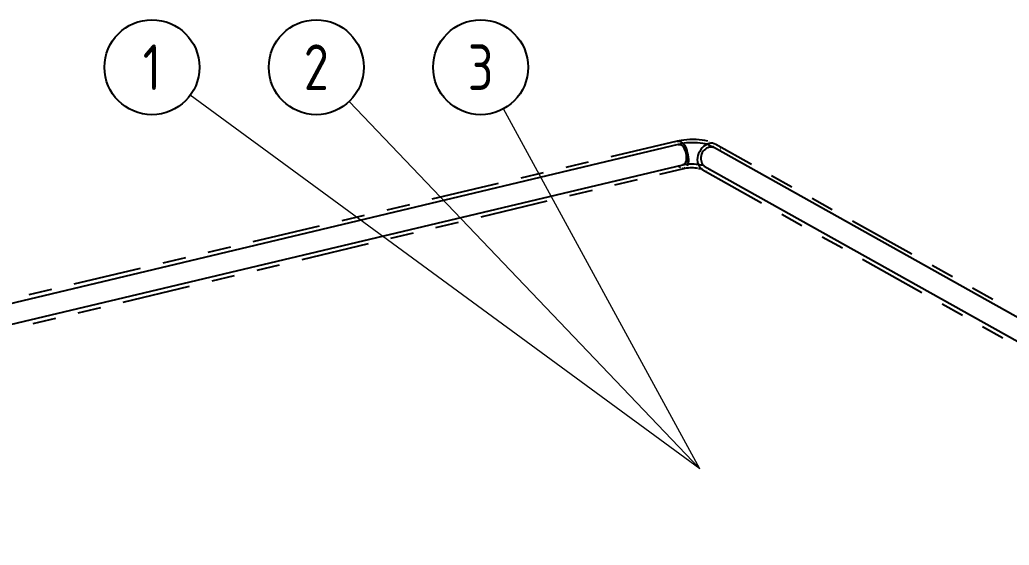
# Model space of a CAD drawing. Header units: metres. Extents: x 20 to 415, y 5 to 292.
# Drawn here: x 92.4 to 146.6, y 177.9 to 206.7 of the extents above; entities that cross this region are included whole.
import ezdxf
from ezdxf.enums import TextEntityAlignment as Align

# ---------------------------------------------------------------- set-up
doc = ezdxf.new("R2010")
doc.units = ezdxf.units.M
for name, color, linetype in [('ИЗОЛЯЦИЯ', 3, 'Continuous'), ('ПОЗИЦИИ', 1, 'Continuous'), ('ТРУБОПРОВОД', 5, 'Continuous')]:
    doc.layers.add(name, color=color, linetype=linetype)
doc.styles.add('GOST', font='isocpeur.ttf')

msp = doc.modelspace()

# ---------------------------------------------------------------- linework, layer by layer
at = {"layer": 'ИЗОЛЯЦИЯ'}
for points in [[(128.432, 200.02), (124.803, 199.159)], [(128.339, 199.942), (128.345, 199.942)], [(128.339, 199.942), (128.345, 199.942)], [(128.358, 199.968), (128.364, 199.968)], [(128.358, 199.968), (128.364, 199.968)], [(128.377, 199.99), (128.383, 199.99)], [(128.377, 199.99), (128.383, 199.99)], [(128.395, 200.006), (128.401, 200.006)], [(128.395, 200.006), (128.401, 200.006)], [(128.414, 200.016), (128.42, 200.016)], [(128.414, 200.016), (128.42, 200.016)], [(128.647, 200.054), (128.432, 200.02)], [(128.432, 200.02), (128.507, 200.028)], [(128.507, 200.028), (128.432, 200.02)], [(128.432, 200.02), (128.439, 200.02)], [(128.507, 200.028), (128.58, 200.015)], [(128.58, 200.015), (128.507, 200.028)], [(128.58, 200.015), (128.651, 199.984)], [(128.651, 199.984), (128.58, 200.015)], [(128.806, 200.08), (128.647, 200.054)], [(128.651, 199.984), (128.719, 199.935)], [(128.719, 199.935), (128.651, 199.984)], [(128.719, 199.935), (128.782, 199.873)], [(128.782, 199.873), (128.719, 199.935)], [(128.969, 200.098), (128.806, 200.08)], [(129.135, 200.11), (128.969, 200.098)], [(129.303, 200.113), (129.135, 200.11)], [(129.471, 200.11), (129.303, 200.113)], [(129.637, 200.098), (129.471, 200.11)], [(129.799, 200.08), (129.637, 200.098)], [(129.958, 200.054), (129.799, 200.08)], [(130.111, 200.02), (129.958, 200.054)], [(130.148, 200.003), (130.154, 200.003)], [(130.185, 199.99), (130.192, 199.99)], [(130.223, 199.978), (130.229, 199.978)], [(130.26, 199.967), (130.266, 199.967)], [(130.297, 199.958), (130.304, 199.958)], [(130.335, 199.949), (130.341, 199.949)], [(130.372, 199.939), (130.378, 199.939)], [(130.409, 199.927), (130.415, 199.927)], [(128.246, 199.771), (128.252, 199.771)], [(128.265, 199.809), (128.271, 199.809)], [(128.265, 199.809), (128.271, 199.809)], [(128.283, 199.845), (128.289, 199.845)], [(128.283, 199.845), (128.289, 199.845)], [(128.302, 199.88), (128.308, 199.88)], [(128.302, 199.88), (128.308, 199.88)], [(128.321, 199.912), (128.327, 199.912)], [(128.321, 199.912), (128.327, 199.912)], [(128.782, 199.873), (128.84, 199.796)], [(128.84, 199.796), (128.782, 199.873)], [(128.84, 199.796), (128.891, 199.709)], [(128.891, 199.709), (128.84, 199.796)], [(128.891, 199.709), (128.934, 199.612)], [(128.934, 199.612), (128.891, 199.709)], [(128.934, 199.612), (128.968, 199.508)], [(128.968, 199.508), (128.934, 199.612)], [(128.968, 199.508), (128.992, 199.398)], [(128.992, 199.398), (128.968, 199.508)], [(128.992, 199.398), (129.024, 199.27)], [(129.024, 199.27), (128.992, 199.398)], [(129.676, 199.461), (129.612, 199.347)], [(129.738, 199.567), (129.676, 199.461)], [(129.814, 199.661), (129.738, 199.567)], [(129.899, 199.741), (129.814, 199.661)], [(129.991, 199.807), (129.899, 199.741)], [(130.088, 199.857), (129.991, 199.807)], [(130.186, 199.89), (130.088, 199.857)], [(130.284, 199.906), (130.186, 199.89)], [(130.378, 199.903), (130.284, 199.906)], [(130.466, 199.878), (130.378, 199.903)], [(130.446, 199.912), (130.453, 199.912)], [(130.546, 199.834), (130.466, 199.878)], [(130.484, 199.896), (130.49, 199.896)], [(130.546, 199.834), (130.552, 199.834)], [(132.503, 198.739), (130.546, 199.834)], [(130.598, 199.813), (130.604, 199.813)], [(130.644, 199.789), (130.65, 199.789)], [(130.684, 199.761), (130.69, 199.761)], [(130.718, 199.729), (130.724, 199.729)], [(130.748, 199.694), (130.754, 199.694)], [(130.774, 199.654), (130.78, 199.654)], [(130.798, 199.612), (130.804, 199.612)], [(130.819, 199.565), (130.825, 199.565)], [(130.838, 199.515), (130.844, 199.515)], [(130.857, 199.461), (130.863, 199.461)], [(123.569, 198.866), (122.336, 198.573)], [(129.024, 199.27), (129.044, 199.147)], [(129.044, 199.147), (129.024, 199.27)], [(129.052, 198.922), (129.038, 198.823)], [(129.038, 198.823), (129.052, 198.922)], [(129.044, 199.147), (129.053, 199.03)], [(129.053, 199.03), (129.044, 199.147)], [(129.053, 199.03), (129.052, 198.922)], [(129.052, 198.922), (129.053, 199.03)], [(129.546, 199.117), (129.54, 199.003)], [(129.54, 199.003), (129.551, 198.894)], [(129.569, 199.232), (129.546, 199.117)], [(129.551, 198.894), (129.577, 198.789)], [(129.612, 199.347), (129.569, 199.232)], [(127.493, 198.215), (128.805, 198.528)], [(128.495, 198.652), (128.501, 198.652)], [(128.532, 198.634), (128.538, 198.634)], [(128.532, 198.634), (128.538, 198.634)], [(128.569, 198.616), (128.575, 198.616)], [(128.569, 198.616), (128.575, 198.616)], [(128.605, 198.598), (128.611, 198.598)], [(128.605, 198.598), (128.611, 198.598)], [(128.64, 198.582), (128.646, 198.582)], [(128.64, 198.582), (128.646, 198.582)], [(128.674, 198.567), (128.68, 198.567)], [(128.674, 198.567), (128.68, 198.567)], [(128.705, 198.554), (128.712, 198.554)], [(128.705, 198.554), (128.712, 198.554)], [(128.735, 198.544), (128.741, 198.544)], [(128.735, 198.544), (128.741, 198.544)], [(128.761, 198.536), (128.767, 198.536)], [(128.761, 198.535), (128.767, 198.535)], [(128.785, 198.53), (128.791, 198.53)], [(128.785, 198.53), (128.791, 198.53)], [(128.874, 198.556), (128.805, 198.528)], [(128.805, 198.528), (128.874, 198.556)], [(128.805, 198.528), (128.884, 198.545)], [(128.805, 198.528), (128.812, 198.528)], [(128.874, 198.556), (128.881, 198.556)], [(128.884, 198.545), (128.967, 198.558)], [(128.932, 198.601), (128.938, 198.601)], [(128.932, 198.601), (128.938, 198.601)], [(128.967, 198.558), (129.055, 198.567)], [(129.014, 198.736), (128.979, 198.662)], [(128.979, 198.662), (129.014, 198.736)], [(128.979, 198.662), (128.985, 198.662)], [(129.038, 198.823), (129.014, 198.736)], [(129.014, 198.736), (129.038, 198.823)], [(129.055, 198.567), (129.144, 198.573)], [(129.144, 198.573), (129.233, 198.575)], [(129.233, 198.575), (129.32, 198.573)], [(129.32, 198.573), (129.404, 198.567)], [(129.404, 198.567), (129.482, 198.558)], [(129.482, 198.558), (129.553, 198.545)], [(129.553, 198.545), (129.559, 198.545)], [(129.577, 198.789), (129.617, 198.693)], [(129.614, 198.528), (129.62, 198.528)], [(129.617, 198.693), (129.668, 198.605)], [(129.632, 198.528), (129.638, 198.528)], [(129.65, 198.528), (129.656, 198.528)], [(129.668, 198.605), (129.73, 198.529)], [(129.668, 198.528), (129.674, 198.528)], [(129.684, 198.528), (129.691, 198.528)], [(129.699, 198.528), (129.705, 198.528)], [(129.712, 198.528), (129.718, 198.528)], [(129.723, 198.528), (129.729, 198.528)], [(129.73, 198.529), (129.8, 198.466)], [(129.731, 198.528), (129.737, 198.528)], [(129.736, 198.528), (129.742, 198.528)], [(129.738, 198.528), (129.744, 198.528)], [(129.755, 198.528), (129.761, 198.528)], [(129.768, 198.527), (129.775, 198.527)], [(129.779, 198.527), (129.785, 198.527)], [(129.786, 198.524), (129.793, 198.524)], [(129.793, 198.521), (129.799, 198.521)], [(129.796, 198.515), (129.802, 198.515)], [(129.798, 198.507), (129.804, 198.507)], [(129.799, 198.496), (129.806, 198.496)], [(129.8, 198.483), (129.806, 198.483)], [(129.8, 198.466), (133.055, 196.645)], [(129.8, 198.466), (129.806, 198.466)], [(129.837, 198.449), (129.844, 198.449)], [(129.875, 198.436), (129.881, 198.436)], [(129.912, 198.427), (129.918, 198.427)], [(129.949, 198.421), (129.955, 198.421)], [(129.986, 198.419), (129.993, 198.419)], [(130.024, 198.421), (130.03, 198.421)], [(130.061, 198.427), (130.067, 198.427)], [(130.098, 198.436), (130.105, 198.436)], [(130.136, 198.449), (130.142, 198.449)], [(130.173, 198.466), (130.179, 198.466)], [(130.19, 198.466), (130.196, 198.466)], [(130.204, 198.466), (130.21, 198.466)], [(130.216, 198.466), (130.222, 198.466)], [(130.226, 198.466), (130.232, 198.466)], [(130.235, 198.466), (130.241, 198.466)], [(130.244, 198.466), (130.251, 198.466)], [(130.255, 198.466), (130.261, 198.466)], [(130.267, 198.466), (130.273, 198.466)], [(130.281, 198.466), (130.287, 198.466)], [(121.102, 198.281), (119.868, 197.987)], [(125.026, 197.627), (126.26, 197.921)], [(134.716, 197.501), (133.61, 198.12)], [(118.634, 197.694), (115.005, 196.834)], [(122.559, 197.038), (123.793, 197.332)], [(117.698, 195.878), (121.325, 196.744)], [(136.93, 196.262), (135.824, 196.881)], [(113.772, 196.541), (112.538, 196.248)], [(111.304, 195.955), (110.07, 195.662)], [(115.231, 195.29), (116.464, 195.584)], [(134.162, 196.026), (135.268, 195.407)], [(141.292, 193.822), (138.036, 195.643)], [(108.836, 195.37), (105.207, 194.508)], [(112.764, 194.701), (113.997, 194.995)], [(136.375, 194.788), (137.482, 194.169)], [(103.973, 194.215), (102.74, 193.923)], [(107.902, 193.541), (111.531, 194.407)], [(101.506, 193.63), (100.272, 193.337)], [(138.588, 193.55), (141.843, 191.728)], [(99.038, 193.044), (95.409, 192.183)], [(105.436, 192.953), (106.669, 193.247)], [(143.505, 192.584), (142.398, 193.203)], [(102.968, 192.365), (104.202, 192.659)], [(94.175, 191.89), (92.942, 191.597)], [(98.107, 191.205), (101.735, 192.07)], [(145.718, 191.345), (144.612, 191.964)], [(95.64, 190.616), (96.873, 190.91)], [(142.95, 191.109), (144.057, 190.49)], [(93.173, 190.027), (94.407, 190.322)], [(145.163, 189.871), (146.27, 189.252)]]:
    msp.add_lwpolyline(points, dxfattribs=at)
at = {"layer": 'ПОЗИЦИИ', "lineweight": 20}
for points in [[(129.676, 182.068), (101.772, 202.53)], [(129.676, 182.068), (110.471, 202.187)], [(129.676, 182.068), (118.921, 201.785)]]:
    msp.add_lwpolyline(points, dxfattribs=at)
at = {"layer": 'ПОЗИЦИИ'}
for centre in [(99.676, 204.068), (108.676, 204.068), (117.676, 204.068)]:
    msp.add_circle(centre, 2.6, dxfattribs=at)
at = {"layer": 'ТРУБОПРОВОД'}
for points in [[(130.422, 199.709), (130.386, 199.711), (130.353, 199.716), (130.323, 199.724), (130.294, 199.735), (130.266, 199.748), (130.238, 199.763), (130.21, 199.779), (130.179, 199.797), (130.146, 199.815), (130.111, 199.834), (129.977, 199.867), (129.837, 199.894), (129.692, 199.914), (129.545, 199.927), (129.396, 199.935), (129.247, 199.937), (129.099, 199.934), (128.955, 199.925), (128.815, 199.912), (128.681, 199.896), (128.662, 199.879), (128.644, 199.865), (128.625, 199.855), (128.607, 199.847), (128.588, 199.842), (128.569, 199.838), (128.551, 199.835), (128.532, 199.834), (128.513, 199.834), (128.495, 199.834)], [(128.495, 199.834), (78.205, 187.836)], [(128.495, 199.834), (128.551, 199.843), (128.605, 199.835), (128.659, 199.812), (128.71, 199.775), (128.759, 199.725), (128.804, 199.664), (128.843, 199.592), (128.879, 199.513), (128.907, 199.428), (128.93, 199.336), (128.945, 199.245), (128.952, 199.158), (128.952, 199.077), (128.945, 199.001), (128.93, 198.932), (128.907, 198.871), (128.877, 198.818), (128.84, 198.774), (128.795, 198.739), (128.743, 198.715)], [(128.743, 198.715), (128.795, 198.739), (128.84, 198.774), (128.877, 198.818), (128.907, 198.871), (128.93, 198.932), (128.945, 199.001), (128.952, 199.077), (128.952, 199.158), (128.945, 199.245), (128.93, 199.336), (128.907, 199.428), (128.879, 199.513), (128.843, 199.592), (128.804, 199.664), (128.759, 199.725), (128.71, 199.775), (128.659, 199.812), (128.605, 199.835), (128.551, 199.843), (128.495, 199.834)], [(130.484, 199.647), (130.409, 199.677), (130.335, 199.693), (130.262, 199.695), (130.19, 199.685), (130.119, 199.663), (130.05, 199.629), (129.983, 199.586), (129.919, 199.532), (129.858, 199.469), (129.8, 199.398), (129.768, 199.306), (129.747, 199.214), (129.737, 199.124), (129.737, 199.037), (129.746, 198.956), (129.765, 198.879), (129.792, 198.81), (129.828, 198.748), (129.872, 198.695), (129.924, 198.652)], [(130.484, 199.647), (130.422, 199.709)], [(167.595, 178.885), (130.484, 199.647)], [(78.454, 186.779), (128.743, 198.715)], [(128.743, 198.715), (128.84, 198.747), (128.942, 198.769), (129.048, 198.781), (129.156, 198.786), (129.264, 198.785), (129.37, 198.777), (129.472, 198.766), (129.569, 198.751), (129.658, 198.733), (129.738, 198.715), (129.756, 198.715), (129.775, 198.715), (129.792, 198.715), (129.809, 198.715), (129.824, 198.715), (129.837, 198.715), (129.847, 198.715), (129.855, 198.715), (129.86, 198.715), (129.862, 198.715), (129.864, 198.713), (129.869, 198.708), (129.876, 198.702), (129.884, 198.693), (129.893, 198.684), (129.903, 198.674), (129.911, 198.666), (129.918, 198.659), (129.922, 198.654), (129.924, 198.652)], [(129.924, 198.652), (167.035, 177.89)]]:
    msp.add_lwpolyline(points, dxfattribs=at)

# ---------------------------------------------------------------- texts
at = {"layer": 'ПОЗИЦИИ', "style": 'GOST', "width": 0.8}
for s, p in [('1', (99.676, 202.818)), ('2', (108.676, 202.818)), ('3', (117.676, 202.818))]:
    msp.add_text(s, height=2.5, dxfattribs=at).set_placement(p, align=Align.CENTER)

doc.saveas('drawing.dxf')
